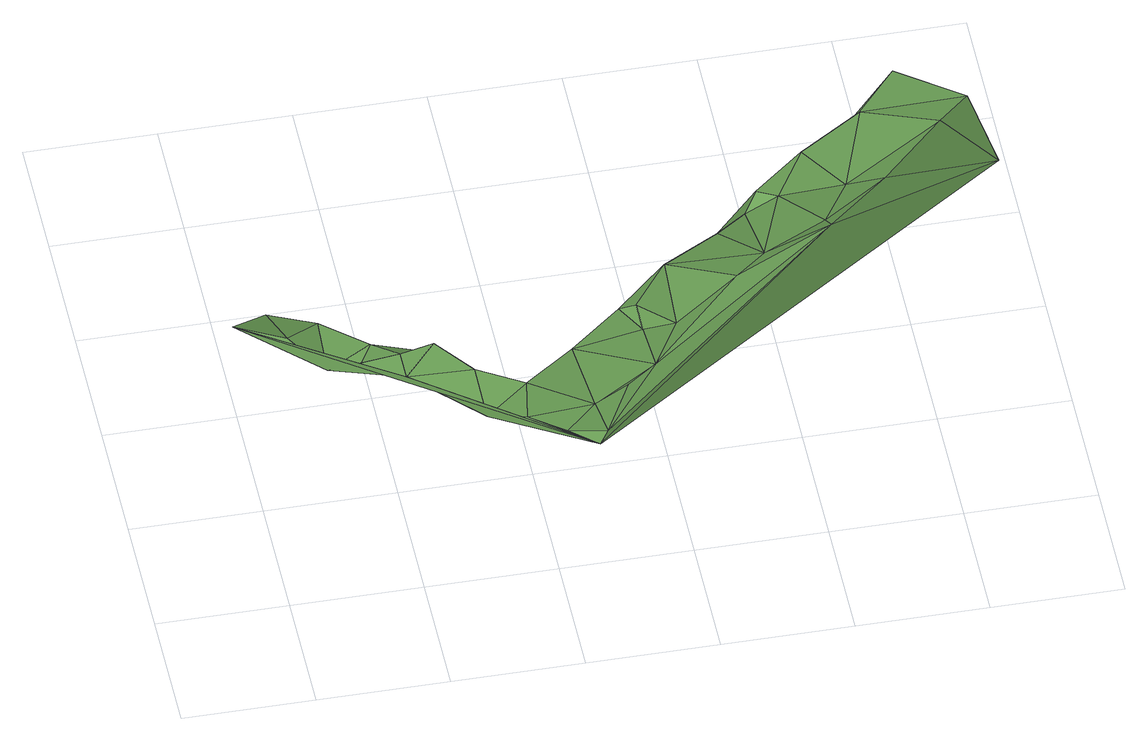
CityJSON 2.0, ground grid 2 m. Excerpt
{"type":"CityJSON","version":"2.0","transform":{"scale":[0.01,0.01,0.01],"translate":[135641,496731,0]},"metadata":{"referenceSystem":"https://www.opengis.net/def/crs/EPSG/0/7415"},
"CityObjects":{
"plantcover1":{"type":"PlantCover","attributes":{"3df_class":"Forest","bgt_fysiekvoorkomen":"groenvoorziening","bgt_status":"bestaand","identificatienamespace":"NL.IMGeo","begroeidterreindeeloptalud":"true","plus_fysiekvoorkomen":"bosplantsoen","relatievehoogteligging":0,"aantal_punten":0},"geometry":[{"type":"MultiSurface","lod":"1","boundaries":[[[0,1,2]],[[3,4,5]],[[6,0,2]],[[5,6,7]],[[3,5,8]],[[9,4,10]],[[11,12,13]],[[14,15,16]],[[15,17,16]],[[18,19,13]],[[20,21,22]],[[23,17,24]],[[18,25,19]],[[26,27,11]],[[28,22,29]],[[30,22,28]],[[21,31,22]],[[18,32,33]],[[30,25,33]],[[20,30,33]],[[21,20,33]],[[34,1,32]],[[34,10,3]],[[3,7,34]],[[35,9,36]],[[37,29,38]],[[30,28,25]],[[36,9,34]],[[16,35,39]],[[34,7,1]],[[36,34,32]],[[10,4,3]],[[9,10,34]],[[2,1,7]],[[6,2,7]],[[22,31,29]],[[20,22,30]],[[8,5,7]],[[3,8,7]],[[26,38,27]],[[13,19,37]],[[37,28,29]],[[26,37,38]],[[19,28,37]],[[26,11,13]],[[26,13,37]],[[12,11,27]],[[15,24,17]],[[18,40,15]],[[16,17,35]],[[18,15,41]],[[42,43,12]],[[23,42,12]],[[39,35,36]],[[41,16,44]],[[39,36,32]],[[41,44,32]],[[40,12,43]],[[18,13,40]],[[40,13,12]],[[14,16,41]],[[15,40,43]],[[42,23,24]],[[41,15,14]],[[18,41,32]],[[44,16,39]],[[32,44,39]],[[25,28,19]],[[33,25,18]],[[24,15,43]],[[42,24,43]]]}]}
},
"vertices":[
[82,600,2],[21,541,46],[91,484,64],[239,384,101],[275,401,84],[211,467,45],[146,534,36],[141,434,37],[189,434,37],[340,334,98],[289,384,113],[739,534,108],[648,472,121],[789,434,155],[539,184,174],[589,234,159],[489,184,144],[485,336,111],[889,434,194],[889,484,155],[1139,684,169],[1053,810,115],[989,734,116],[567,404,111],[589,334,133],[989,534,175],[789,584,90],[729,539,89],[939,584,122],[891,675,110],[1089,634,176],[972,743,84],[475,71,174],[1186,687,26],[239,334,102],[404,268,122],[339,234,99],[839,584,117],[810,607,110],[389,184,136],[739,384,167],[489,84,185],[589,384,135],[639,334,137],[439,134,147]
]}
